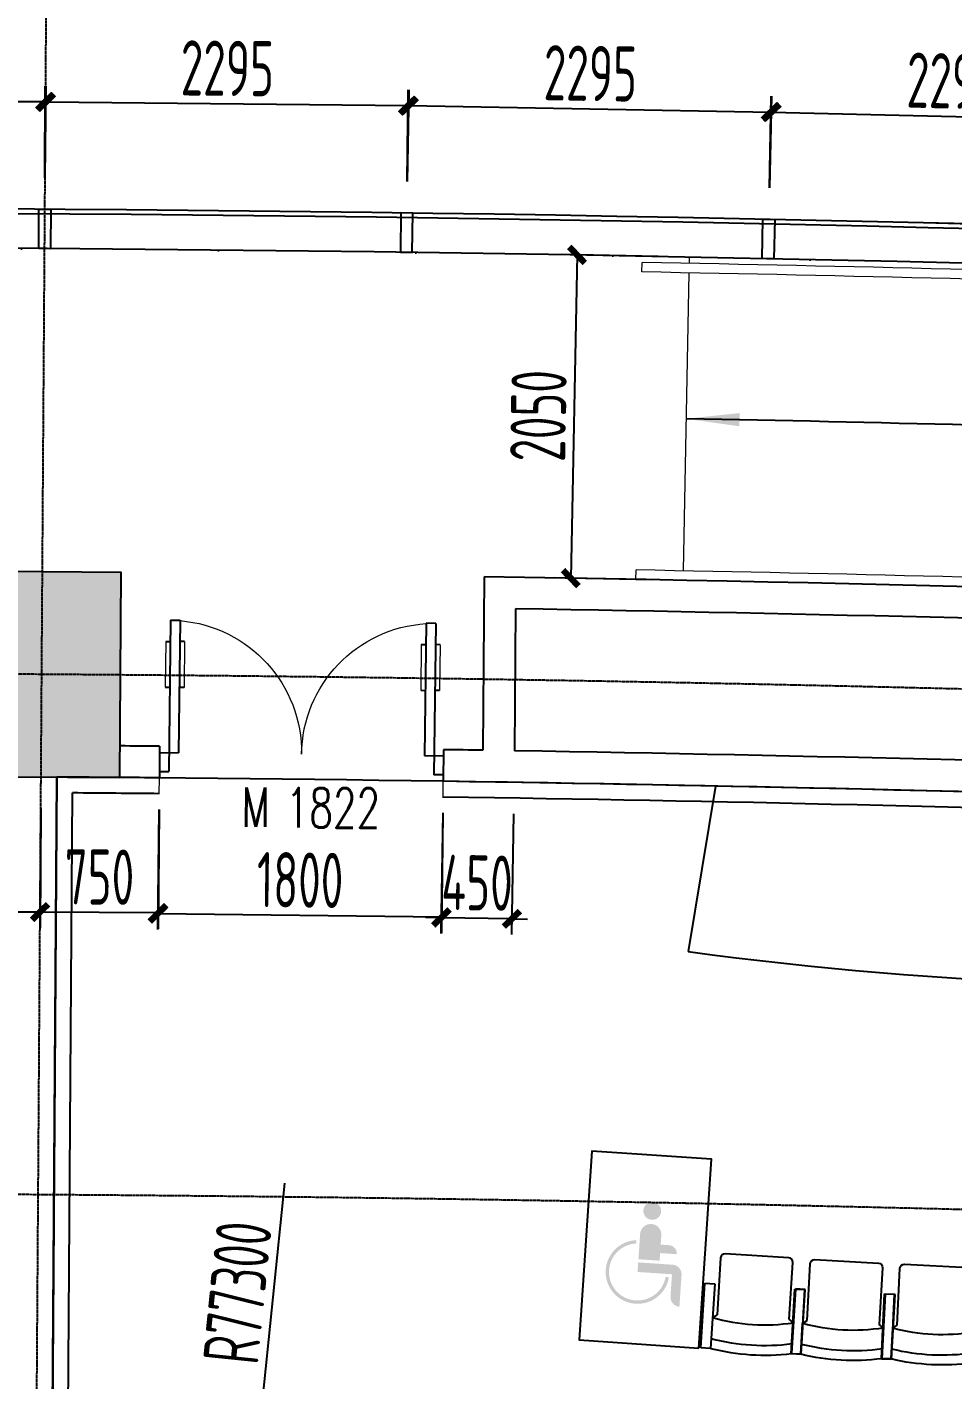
# Model space of a CAD drawing. Header units: millimetres. Extents: x 11639278 to 23698211, y -13072636 to -5537337.
# Drawn here: x 11780782 to 11786651, y -6381961 to -6373381 of the extents above; entities that cross this region are included whole.
import ezdxf
from ezdxf.enums import TextEntityAlignment as Align

# ---------------------------------------------------------------- set-up
doc = ezdxf.new("R2010")
doc.units = ezdxf.units.MM
doc.header["$LTSCALE"] = 10
for name, pattern in [('A2-RG-AXIS$0$CENTER', [2, 1.25, -0.25, 0.25, -0.25]), ('A2-RG-AXIS$0$DOTE', [2.42, 2, -0.2, 0.02, -0.2]), ('A2-RI-F1$0$DOT2', [0.125, 0, -0.125])]:
    doc.linetypes.add(name, pattern=pattern)
for name, color, linetype in [('A2-RB-F1$0$A-DIMS-100', 1, 'Continuous'), ('A2-RD-F1（少）$0$A-FURN-FIXT', 9, 'Continuous'), ('A2-RD-F1（少）$0$A-STRS', 50, 'Continuous'), ('A2-RD-F1（少）$0$an-door', 2, 'Continuous'), ('A2-RG-AXIS$0$A-GRID', 1, 'A2-RG-AXIS$0$CENTER'), ('A2-RI-F1$0$$0$AUDIT_D_120618114340-341', 1, 'Continuous'), ('A2-RI-F1$0$A-DOOR', 32, 'Continuous'), ('A2-RI-F1$0$A-FLOR-OTLN', 4, 'A2-RI-F1$0$DOT2'), ('A2-RI-F1$0$A-GLAZ', 140, 'Continuous'), ('A2-RI-F1$0$A-SYMB-DOOR', 4, 'Continuous'), ('A2-RI-F1$0$A-WALL', 7, 'Continuous'), ('A2-RI-F1$0$an-door', 2, 'Continuous'), ('A2-RI-F1$0$an-wndw-mull-v', 3, 'Continuous'), ('A2-RI-F1$0$WINDOW_TEXT', 7, 'Continuous'), ('A2-RS-F1$0$A-HATH-GRAY', 8, 'Continuous'), ('A2-RS-F1$0$A-WALL-CONC', 6, 'Continuous')]:
    doc.layers.add(name, color=color, linetype=linetype)
doc.layers.add('A2-RD-F1（少）$0$A-X-AREA', color=6, linetype='Continuous', plot=False)
doc.layers.add('A2-RI-F1$0$A-X-AREA', color=6, linetype='Continuous', plot=False)
for name, color, linetype, lineweight in [('A2-RD-F1（少）$0$A-Z410-G-Vhcl', 5, 'Continuous', 0), ('A2-RD-F1（少）$0$ECADI-PARCEL NAMES', 2, 'Continuous', 9), ('A2-RI-F1$0$A-FLOR-STRS', 2, 'Continuous', 5), ('A2-RI-F1$0$ECADI-PARCEL NAMES', 2, 'Continuous', 9)]:
    doc.layers.add(name, color=color, linetype=linetype, lineweight=lineweight)
doc.styles.add('A2-RB-F1$0$XD2008', font='hzs.shx', dxfattribs={"width": 0.7, "bigfont": 'hztxt.shx'})
doc.styles.add('A2-RI-F1$0$ECADI-TXT', font='simplex.shx', dxfattribs={"bigfont": 'hztxt.shx'})
doc.styles.add('A2-RI-F1$0$SIMPLEX', font='simplex.shx', dxfattribs={"width": 0.7})
doc.dimstyles.new('A2-RB-F1$0$XD100', dxfattribs={"dimscale": 100, "dimtxt": 3.5, "dimasz": 1.5, "dimexe": 1, "dimexo": 2, "dimgap": 0.5, "dimtad": 1, "dimdec": 0, "dimdsep": 46, "dimtxsty": 'A2-RB-F1$0$XD2008', "dimcen": 2.5, "dimclrt": 4, "dimaunit": 1, "dimadec": 0, "dimazin": 0, "dimtfac": 1, "dimtdec": 0, "dimtix": 1, "dimtmove": 1, "dimatfit": 3, "dimfxl": 0, "dimtolj": 1, "dimtzin": 0, "dimarcsym": 0})
doc.dimstyles.new('A2-RB-F1$0$XD100$0', dxfattribs={"dimscale": 100, "dimtxt": 3.5, "dimasz": 1, "dimexe": 1, "dimexo": 2, "dimgap": 0.5, "dimtad": 1, "dimdec": 0, "dimdsep": 46, "dimtxsty": 'A2-RB-F1$0$XD2008', "dimblk1": 'A2-RB-F1$0$_ArchTick', "dimblk2": 'A2-RB-F1$0$_ArchTick', "dimsah": 1, "dimcen": 2.5, "dimclrt": 4, "dimaunit": 1, "dimadec": 0, "dimazin": 0, "dimtfac": 1, "dimtdec": 0, "dimtix": 1, "dimtmove": 1, "dimatfit": 3, "dimfxl": 0, "dimtolj": 1, "dimtzin": 0, "dimarcsym": 0})

# ---------------------------------------------------------------- blocks, each defined once
blk = doc.blocks.new('A2-RG-AXIS')
at = {"layer": 'A2-RG-AXIS$0$A-GRID', "linetype": 'A2-RG-AXIS$0$DOTE'}
blk.add_line((11780668.1, -6408085.3), (11780940.3, -6367886.2), dxfattribs=at)
for radius in [323300, 316700, 313400]:
    blk.add_arc((11778730.7, -6694178.7), radius, 75.589285, 95.407644, dxfattribs=at)
blk = doc.blocks.new('A2-RB-F1$0$_ArchTick')
at = {"color": 0, "linetype": 'ByBlock', "const_width": 0.4}
blk.add_lwpolyline([(-0.5, -0.5), (0.5, 0.5)], dxfattribs=at)
blk = doc.blocks.new('*D1416')
at = {"layer": 'A2-RB-F1$0$A-DIMS-100', "color": 0, "lineweight": -2, "transparency": 16777216}
for p, q in [((11784781.9, -6374836), (11784168.5, -6374824)), ((11784268.5, -6374825.9), (11784228.4, -6376875.5)), ((11784741.8, -6376885.6), (11784128.4, -6376873.6))]:
    blk.add_line(p, q, dxfattribs=at)
at = {"layer": 'Defpoints', "color": 0, "transparency": 16777216}
for p in [(11784981.8, -6374839.9), (11784228.4, -6376875.5), (11784941.7, -6376889.5)]:
    blk.add_point(p, dxfattribs=at)
at = {"layer": 'A2-RB-F1$0$A-DIMS-100', "color": 0, "lineweight": -2, "transparency": 16777216, "xscale": 100, "yscale": 100, "zscale": 100}
for p, rotation in [((11784268.5, -6374825.9), 88.87856433069034), ((11784228.4, -6376875.5), 268.8785643306903)]:
    blk.add_blockref('A2-RB-F1$0$_ArchTick', p, dxfattribs=dict(at, rotation=rotation))
at = {"layer": 'A2-RB-F1$0$A-DIMS-100', "color": 4, "transparency": 16777216, "insert": (11784023.5, -6375846.3), "char_height": 350, "attachment_point": 5, "rotation": 88.87856, "style": 'A2-RB-F1$0$XD2008'}
blk.add_mtext('\\A1;2050', dxfattribs=at)
blk = doc.blocks.new('*D1250')
at = {"layer": 'A2-RB-F1$0$A-DIMS-100', "color": 0, "lineweight": -2, "transparency": 16777216}
for p, q in [((11780119.5, -6378331.8), (11780114.4, -6379087.8)), ((11780869.5, -6378336.9), (11780864.4, -6379092.9)), ((11780115.1, -6378987.8), (11780865.1, -6378992.9))]:
    blk.add_line(p, q, dxfattribs=at)
at = {"layer": 'Defpoints', "color": 0, "transparency": 16777216}
for p in [(11780120.9, -6378131.8), (11780870.9, -6378136.9), (11780865.1, -6378992.9)]:
    blk.add_point(p, dxfattribs=at)
at = {"layer": 'A2-RB-F1$0$A-DIMS-100', "color": 0, "lineweight": -2, "transparency": 16777216, "xscale": 100, "yscale": 100, "zscale": 100}
for p, rotation in [((11780115.1, -6378987.8), 179.6120103873821), ((11780865.1, -6378992.9), 359.6120103873821)]:
    blk.add_blockref('A2-RB-F1$0$_ArchTick', p, dxfattribs=dict(at, rotation=rotation))
at = {"layer": 'A2-RB-F1$0$A-DIMS-100', "color": 4, "transparency": 16777216, "insert": (11780491.6, -6378765.3), "char_height": 350, "attachment_point": 5, "rotation": 359.61201, "style": 'A2-RB-F1$0$XD2008'}
blk.add_mtext('\\A1;750', dxfattribs=at)
blk = doc.blocks.new('*D1251')
at = {"layer": 'A2-RB-F1$0$A-DIMS-100', "color": 0, "lineweight": -2, "transparency": 16777216}
for p, q in [((11781618.4, -6378341.9), (11781609, -6379104.1)), ((11783418.3, -6378364.1), (11783408.9, -6379126.3)), ((11783410.1, -6379026.3), (11781610.3, -6379004.1))]:
    blk.add_line(p, q, dxfattribs=at)
at = {"layer": 'Defpoints', "color": 0, "transparency": 16777216}
for p in [(11781620.9, -6378141.9), (11783420.8, -6378164.1), (11781610.3, -6379004.1)]:
    blk.add_point(p, dxfattribs=at)
at = {"layer": 'A2-RB-F1$0$A-DIMS-100', "color": 0, "lineweight": -2, "transparency": 16777216, "xscale": 100, "yscale": 100, "zscale": 100}
for p, rotation in [((11781610.3, -6379004.1), 179.2947592644856), ((11783410.1, -6379026.3), 359.2947592644855)]:
    blk.add_blockref('A2-RB-F1$0$_ArchTick', p, dxfattribs=dict(at, rotation=rotation))
at = {"layer": 'A2-RB-F1$0$A-DIMS-100', "color": 4, "transparency": 16777216, "insert": (11782513, -6378790.2), "char_height": 350, "attachment_point": 5, "rotation": 359.29476, "style": 'A2-RB-F1$0$XD2008'}
blk.add_mtext('\\A1;1800', dxfattribs=at)
blk = doc.blocks.new('*D1252')
at = {"layer": 'A2-RB-F1$0$A-DIMS-100', "color": 0, "lineweight": -2, "transparency": 16777216}
for p, q in [((11780869.3, -6378336.2), (11780863.5, -6379093.2)), ((11781619.3, -6378341.9), (11781613.5, -6379099)), ((11781614.3, -6378999), (11780864.3, -6378993.2))]:
    blk.add_line(p, q, dxfattribs=at)
at = {"layer": 'Defpoints', "color": 0, "transparency": 16777216}
for p in [(11780870.9, -6378136.2), (11781620.9, -6378141.9), (11780864.3, -6378993.2)]:
    blk.add_point(p, dxfattribs=at)
at = {"layer": 'A2-RB-F1$0$A-DIMS-100', "color": 0, "lineweight": -2, "transparency": 16777216, "xscale": 100, "yscale": 100, "zscale": 100}
for p, rotation in [((11780864.3, -6378993.2), 179.559196789138), ((11781614.3, -6378999), 359.559196789138)]:
    blk.add_blockref('A2-RB-F1$0$_ArchTick', p, dxfattribs=dict(at, rotation=rotation))
at = {"layer": 'A2-RB-F1$0$A-DIMS-100', "color": 4, "transparency": 16777216, "insert": (11781241, -6378771.1), "char_height": 350, "attachment_point": 5, "rotation": 359.5592, "style": 'A2-RB-F1$0$XD2008'}
blk.add_mtext('\\A1;750', dxfattribs=at)
blk = doc.blocks.new('*D1308')
at = {"layer": 'A2-RB-F1$0$A-DIMS-100', "color": 0, "lineweight": -2, "transparency": 16777216}
for p, q in [((11783417.6, -6378364.1), (11783405.7, -6379129.1)), ((11783865.7, -6378371), (11783853.8, -6379136.1)), ((11783407.3, -6379029.1), (11783307.3, -6379027.6)), ((11783855.4, -6379036.1), (11783407.3, -6379029.1)), ((11783855.4, -6379036.1), (11783955.4, -6379037.7))]:
    blk.add_line(p, q, dxfattribs=at)
at = {"layer": 'Defpoints', "color": 0, "transparency": 16777216}
for p in [(11783420.8, -6378164.1), (11783868.8, -6378171.1), (11783407.3, -6379029.1)]:
    blk.add_point(p, dxfattribs=at)
at = {"layer": 'A2-RB-F1$0$A-DIMS-100', "color": 0, "lineweight": -2, "transparency": 16777216, "xscale": 100, "yscale": 100, "zscale": 100}
for p, rotation in [((11783407.3, -6379029.1), 359.1087635103296), ((11783855.4, -6379036.1), 179.1087635103297)]:
    blk.add_blockref('A2-RB-F1$0$_ArchTick', p, dxfattribs=dict(at, rotation=rotation))
at = {"layer": 'A2-RB-F1$0$A-DIMS-100', "color": 4, "transparency": 16777216, "insert": (11783634.8, -6378807.7), "char_height": 350, "attachment_point": 5, "rotation": 359.10876, "style": 'A2-RB-F1$0$XD2008'}
blk.add_mtext('\\A1;450', dxfattribs=at)
blk = doc.blocks.new('*D891')
at = {"layer": 'A2-RB-F1$0$A-DIMS-100', "color": 0, "lineweight": -2, "transparency": 16777216}
for p, q in [((11780319.3, -6374532.2), (11780319.9, -6374432.2)), ((11780695.3, -6374534.7), (11780219.3, -6374531.5)), ((11780319.3, -6374532.2), (11780317.6, -6374782.1)), ((11780693.6, -6374784.7), (11780217.6, -6374781.5)), ((11780317.6, -6374782.1), (11780316.9, -6374882.1))]:
    blk.add_line(p, q, dxfattribs=at)
at = {"layer": 'Defpoints', "color": 0, "transparency": 16777216}
for p in [(11780895.3, -6374536.1), (11780317.6, -6374782.1), (11780893.6, -6374786)]:
    blk.add_point(p, dxfattribs=at)
at = {"layer": 'A2-RB-F1$0$A-DIMS-100', "color": 0, "lineweight": -2, "transparency": 16777216, "xscale": 100, "yscale": 100, "zscale": 100}
for p, rotation in [((11780319.3, -6374532.2), 269.6120103873504), ((11780317.6, -6374782.1), 89.61201038735042)]:
    blk.add_blockref('A2-RB-F1$0$_ArchTick', p, dxfattribs=dict(at, rotation=rotation))
at = {"layer": 'A2-RB-F1$0$A-DIMS-100', "color": 4, "transparency": 16777216, "insert": (11780093.4, -6374655.6), "char_height": 350, "attachment_point": 5, "rotation": 89.61201, "style": 'A2-RB-F1$0$XD2008'}
blk.add_mtext('\\A1;250', dxfattribs=at)
blk = doc.blocks.new('*D1081')
at = {"layer": 'A2-RB-F1$0$A-DIMS-100', "color": 0, "lineweight": -2, "transparency": 16777216}
blk.add_line((11782413.5, -6380712.2), (11782235.9, -6382444.8), dxfattribs=at)
at = {"layer": 'Defpoints', "color": 0, "transparency": 16777216}
for p in [(11790117.6, -6305527.5), (11782235.9, -6382444.8)]:
    blk.add_point(p, dxfattribs=at)
at = {"layer": 'A2-RB-F1$0$A-DIMS-100', "color": 0, "lineweight": -2, "transparency": 16777216, "xscale": 100, "yscale": 100, "zscale": 100, "rotation": 264.1493711769298}
blk.add_blockref('A2-RB-F1$0$_ArchTick', (11782235.9, -6382444.8), dxfattribs=at)
at = {"layer": 'A2-RB-F1$0$A-DIMS-100', "color": 4, "transparency": 16777216, "insert": (11782116.1, -6381406.3), "char_height": 350, "attachment_point": 5, "rotation": 84.14937, "style": 'A2-RB-F1$0$XD2008'}
blk.add_mtext('\\A1;R77300', dxfattribs=at)
blk = doc.blocks.new('*D955')
at = {"layer": 'A2-RB-F1$0$A-DIMS-100', "color": 0, "lineweight": -2, "transparency": 16777216}
for p, q in [((11778601, -6374328.7), (11778602.8, -6373748)), ((11780895.9, -6374336.1), (11780897.7, -6373755.3)), ((11780897.4, -6373855.3), (11778602.5, -6373848))]:
    blk.add_line(p, q, dxfattribs=at)
at = {"layer": 'Defpoints', "color": 0, "transparency": 16777216}
for p in [(11778602.5, -6373848), (11778600.4, -6374528.7), (11780895.3, -6374536.1)]:
    blk.add_point(p, dxfattribs=at)
at = {"layer": 'A2-RB-F1$0$A-DIMS-100', "color": 0, "lineweight": -2, "transparency": 16777216, "xscale": 100, "yscale": 100, "zscale": 100}
for p, rotation in [((11778602.5, -6373848), 179.8176883337981), ((11780897.4, -6373855.3), 359.8176883337981)]:
    blk.add_blockref('A2-RB-F1$0$_ArchTick', p, dxfattribs=dict(at, rotation=rotation))
at = {"layer": 'A2-RB-F1$0$A-DIMS-100', "color": 4, "transparency": 16777216, "insert": (11779750.7, -6373626.7), "char_height": 350, "attachment_point": 5, "rotation": 359.81769, "style": 'A2-RB-F1$0$XD2008'}
blk.add_mtext('\\A1;2295', dxfattribs=at)
blk = doc.blocks.new('*D963')
at = {"layer": 'A2-RB-F1$0$A-DIMS-100', "color": 0, "lineweight": -2, "transparency": 16777216}
for p, q in [((11780897.3, -6374336.1), (11780903.4, -6373755.4)), ((11780902.3, -6373855.4), (11783197.1, -6373879.1)), ((11783192.1, -6374359.8), (11783198.2, -6373779.2))]:
    blk.add_line(p, q, dxfattribs=at)
at = {"layer": 'Defpoints', "color": 0, "transparency": 16777216}
for p in [(11783197.1, -6373879.1), (11780895.3, -6374536.1), (11783190.1, -6374559.8)]:
    blk.add_point(p, dxfattribs=at)
at = {"layer": 'A2-RB-F1$0$A-DIMS-100', "color": 0, "lineweight": -2, "transparency": 16777216, "xscale": 100, "yscale": 100, "zscale": 100}
for p, rotation in [((11780902.3, -6373855.4), 179.4063324149305), ((11783197.1, -6373879.1), 359.4063324149305)]:
    blk.add_blockref('A2-RB-F1$0$_ArchTick', p, dxfattribs=dict(at, rotation=rotation))
at = {"layer": 'A2-RB-F1$0$A-DIMS-100', "color": 4, "transparency": 16777216, "insert": (11782052.1, -6373642.3), "char_height": 350, "attachment_point": 5, "rotation": 359.40633, "style": 'A2-RB-F1$0$XD2008'}
blk.add_mtext('\\A1;2295', dxfattribs=at)
blk = doc.blocks.new('*D964')
at = {"layer": 'A2-RB-F1$0$A-DIMS-100', "color": 0, "lineweight": -2, "transparency": 16777216}
for p, q in [((11783193.6, -6374359.9), (11783203.8, -6373779.2)), ((11785488.1, -6374400.1), (11785498.3, -6373819.5)), ((11783202, -6373879.2), (11785496.6, -6373919.5))]:
    blk.add_line(p, q, dxfattribs=at)
at = {"layer": 'Defpoints', "color": 0, "transparency": 16777216}
for p in [(11785496.6, -6373919.5), (11783190.1, -6374559.8), (11785484.6, -6374600.1)]:
    blk.add_point(p, dxfattribs=at)
at = {"layer": 'A2-RB-F1$0$A-DIMS-100', "color": 0, "lineweight": -2, "transparency": 16777216, "xscale": 100, "yscale": 100, "zscale": 100}
for p, rotation in [((11783202, -6373879.2), 178.994977841407), ((11785496.6, -6373919.5), 358.9949778414071)]:
    blk.add_blockref('A2-RB-F1$0$_ArchTick', p, dxfattribs=dict(at, rotation=rotation))
at = {"layer": 'A2-RB-F1$0$A-DIMS-100', "color": 4, "transparency": 16777216, "insert": (11784353.2, -6373674.4), "char_height": 350, "attachment_point": 5, "rotation": 358.99498, "style": 'A2-RB-F1$0$XD2008'}
blk.add_mtext('\\A1;2295', dxfattribs=at)
blk = doc.blocks.new('*D965')
at = {"layer": 'A2-RB-F1$0$A-DIMS-100', "color": 0, "lineweight": -2, "transparency": 16777216}
for p, q in [((11785489.6, -6374400.1), (11785503.9, -6373819.6)), ((11785501.5, -6373919.6), (11787795.7, -6373976.3)), ((11787783.8, -6374456.9), (11787798.1, -6373876.4))]:
    blk.add_line(p, q, dxfattribs=at)
at = {"layer": 'Defpoints', "color": 0, "transparency": 16777216}
for p in [(11787795.7, -6373976.3), (11785484.6, -6374600.1), (11787778.9, -6374656.8)]:
    blk.add_point(p, dxfattribs=at)
at = {"layer": 'A2-RB-F1$0$A-DIMS-100', "color": 0, "lineweight": -2, "transparency": 16777216, "xscale": 100, "yscale": 100, "zscale": 100}
for p, rotation in [((11785501.5, -6373919.6), 178.5836232675743), ((11787795.7, -6373976.3), 358.5836232675743)]:
    blk.add_blockref('A2-RB-F1$0$_ArchTick', p, dxfattribs=dict(at, rotation=rotation))
at = {"layer": 'A2-RB-F1$0$A-DIMS-100', "color": 4, "transparency": 16777216, "insert": (11786654.1, -6373723), "char_height": 350, "attachment_point": 5, "rotation": 358.58362, "style": 'A2-RB-F1$0$XD2008'}
blk.add_mtext('\\A1;2295', dxfattribs=at)
blk = doc.blocks.new('A2-RS-F1')
at = {"layer": 'A2-RS-F1$0$A-HATH-GRAY', "ltscale": 3}
h = blk.add_hatch(color=256, dxfattribs=at)
h.paths.add_polyline_path([(11790490.7, -6377046.5), (11789491.3, -6377010.6), (11789445.2, -6378310.2), (11790444.5, -6378345.7)], flags=16)
h.paths.add_polyline_path([(11794711.1, -6377235.6), (11794112.3, -6377197.1), (11794061, -6377995.6), (11794659.8, -6378034.1)], flags=0)
h.paths.add_polyline_path([(11794483.3, -6380778.7), (11793884.5, -6380740.2), (11793833.2, -6381538.6), (11794432, -6381577.1)], flags=0)
h.paths.add_polyline_path([(11793886.5, -6390060.6), (11793287.7, -6390022.1), (11793236.4, -6390820.5), (11793835.2, -6390859)], flags=0)
h.paths.add_polyline_path([(11793658.7, -6393603.7), (11793059.9, -6393565.2), (11793008.6, -6394363.6), (11793607.4, -6394402.1)], flags=0)
h.paths.add_polyline_path([(11789926.5, -6392936.5), (11788927.1, -6392900.6), (11788881, -6394200.2), (11789880.4, -6394235.7)], flags=16)
h.paths.add_polyline_path([(11781272, -6392739.2), (11780272, -6392732.1), (11780263.2, -6394032.4), (11781263.2, -6394039.2)], flags=16)
h.paths.add_polyline_path([(11772615.4, -6392790.7), (11771615.7, -6392812.3), (11771644.2, -6394112.4), (11772644, -6394090.4)], flags=16)
h.paths.add_polyline_path([(11771835.6, -6400549.4, 1), (11772735.6, -6400549.4, 1)])
h.paths.add_polyline_path([(11789601.8, -6400663.7, 1), (11788701.8, -6400663.7, 1)], flags=0)
h.paths.add_polyline_path([(11797125.5, -6401083.9, 1), (11798025.5, -6401083.9, 1)], flags=0)
h.paths.add_polyline_path([(11772266.5, -6376894.6), (11771266.7, -6376916.1), (11771295.3, -6378216.2), (11772295, -6378194.3)], flags=16)
h.paths.add_polyline_path([(11781379.7, -6376839.6), (11780379.7, -6376832.4), (11780370.9, -6378132.8), (11781370.9, -6378139.6)], flags=16)
h.paths.add_polyline_path([(11752826.5, -6385566), (11752029, -6385629.4), (11752187.6, -6387623.1), (11752985.1, -6387559.7)], flags=17)
h.paths.add_polyline_path([(11757362.8, -6385212.9), (11756565.3, -6385276.3), (11756723.9, -6387270.1), (11757521.2, -6387204.8)], flags=17)
h.paths.add_polyline_path([(11762965.1, -6393140.9), (11763031, -6394439.6), (11764029.7, -6394388.9), (11763963.9, -6393090.2)])
h.paths.add_polyline_path([(11793008.6, -6394363.6), (11793607.4, -6394402.1), (11793658.7, -6393603.7), (11793059.9, -6393565.2)], flags=17)
h.paths.add_polyline_path([(11793236.4, -6390820.5), (11793835.2, -6390859), (11793886.5, -6390060.6), (11793287.7, -6390022.1)], flags=17)
h.paths.add_polyline_path([(11793833.2, -6381538.6), (11794432, -6381577.1), (11794483.3, -6380778.7), (11793884.5, -6380740.2)], flags=17)
h.paths.add_polyline_path([(11794061, -6377995.6), (11794659.8, -6378034.1), (11794711.1, -6377235.6), (11794112.3, -6377197.1)], flags=17)
h.paths.add_polyline_path([(11762159.9, -6377261.3), (11762225.8, -6378560), (11763224.5, -6378509.3), (11763158.6, -6377210.6)], flags=17)
edge = h.paths.add_edge_path(flags=16)
edge.add_arc((11772285.6, -6400549.4), 450, 0, 360)
edge = h.paths.add_edge_path(flags=16)
edge.add_arc((11789151.8, -6400663.7), 450, 0, 360)
edge = h.paths.add_edge_path()
edge.add_arc((11763857, -6400855.6), 450, 0, 360)
edge = h.paths.add_edge_path(flags=17)
edge.add_arc((11797575.5, -6401083.9), 450, 0, 360)
edge = h.paths.add_edge_path()
edge.add_arc((11755440.6, -6401403.6), 450, 0, 360)
h.paths.add_polyline_path([(11756756.1, -6377586.7), (11756914.7, -6379580.4), (11756117.2, -6379643.9), (11755958.6, -6377650.1)], flags=17)
h.paths.add_polyline_path([(11757322.6, -6394796.6), (11758120, -6394731.3), (11758001.2, -6393237.8), (11757203.7, -6393301.3)])
h.paths.add_polyline_path([(11752786.3, -6395149.5), (11753583.8, -6395086), (11753449, -6393391.4), (11752651.5, -6393454.8)])
h.paths.add_polyline_path([(11751581, -6379997.1), (11752378.4, -6379933.7), (11752219.8, -6377940), (11751422.4, -6378003.4)])
edge = h.paths.add_edge_path()
edge.add_line((11771615.7, -6392812.7), (11771644.2, -6394112.4))
edge.add_line((11771644.2, -6394112.4), (11772644, -6394090.4))
edge.add_line((11772644, -6394090.4), (11772615.4, -6392790.7))
edge.add_line((11772615.4, -6392790.7), (11771615.7, -6392812.3))
edge.add_line((11780272, -6392732.4), (11780263.2, -6394032.4))
edge.add_line((11780263.2, -6394032.4), (11781263.2, -6394039.2))
edge.add_line((11781263.2, -6394039.2), (11781272, -6392739.2))
edge.add_line((11781272, -6392739.2), (11780272, -6392732.1))
edge.add_line((11788927.1, -6392901), (11788881, -6394200.2))
edge.add_line((11788881, -6394200.2), (11789880.4, -6394235.7))
edge.add_line((11789880.4, -6394235.7), (11789926.5, -6392936.5))
edge.add_line((11789926.5, -6392936.5), (11788927.1, -6392900.6))
edge.add_line((11789491.3, -6377011), (11789445.2, -6378310.2))
edge.add_line((11789445.2, -6378310.2), (11790444.5, -6378345.7))
edge.add_line((11790444.5, -6378345.7), (11790490.7, -6377046.5))
edge.add_line((11790490.7, -6377046.5), (11789491.3, -6377010.6))
edge.add_line((11780379.7, -6376832.8), (11780370.9, -6378132.8))
edge.add_line((11780370.9, -6378132.8), (11781370.9, -6378139.6))
edge.add_line((11781370.9, -6378139.6), (11781379.7, -6376839.6))
edge.add_line((11781379.7, -6376839.6), (11780379.7, -6376832.4))
edge.add_line((11771266.7, -6376916.5), (11771295.3, -6378216.2))
edge.add_line((11771295.3, -6378216.2), (11772295, -6378194.3))
edge.add_line((11772295, -6378194.3), (11772266.5, -6376894.6))
edge.add_line((11772266.5, -6376894.6), (11771266.7, -6376916.1))
edge.add_line((11756723.9, -6387270.1), (11757521.2, -6387204.8))
edge.add_line((11756565.3, -6385276.3), (11757362.8, -6385212.9))
edge.add_line((11756565.3, -6385276.3), (11756723.9, -6387270.1))
edge.add_line((11752187.6, -6387623.1), (11752985.1, -6387559.7))
edge.add_line((11752029, -6385629.4), (11752826.5, -6385566))
edge.add_line((11752029, -6385629.4), (11752187.6, -6387623.2))
edge.add_line((11752826.5, -6385566), (11752985.1, -6387559.7))
edge.add_line((11757362.2, -6385205.2), (11757521.2, -6387204.8))
edge = h.paths.add_edge_path()
edge.add_arc((11847549.5, -6408655.2), 450, 0, 360)
h.paths.add_polyline_path([(11818747.1, -6372607.5), (11817357.2, -6372439.1), (11817138.8, -6374225.8), (11818528.7, -6374394.2)])
h.paths.add_polyline_path([(11827964.2, -6373889.1), (11826579.8, -6373680.9), (11826310.1, -6375460.6), (11827694.6, -6375668.8)])
h.paths.add_polyline_path([(11837140.7, -6375434.8), (11835762.8, -6375187), (11835442.2, -6376958.2), (11836820.1, -6377206.1)])
h.paths.add_polyline_path([(11814457.2, -6396161.7), (11815846.9, -6396331.6), (11816041, -6394743.5), (11814651.4, -6394573.1)])
h.paths.add_polyline_path([(11851385, -6401917.5), (11850605.4, -6401737.8), (11850371.1, -6402710), (11851150.7, -6402889.7)])
h.paths.add_polyline_path([(11846959.8, -6400859), (11846180.2, -6400679.3), (11845945.9, -6401651.6), (11846725.5, -6401831.3)])
h.paths.add_polyline_path([(11841338.2, -6400630.1), (11839968.3, -6400341.3), (11840298.4, -6398775.8), (11841668.4, -6399064)])
h.paths.add_polyline_path([(11831505.8, -6398704), (11832883.4, -6398953.4), (11833168.4, -6397379), (11831790.9, -6397129.1)])
h.paths.add_polyline_path([(11822999.8, -6397310.5), (11824384, -6397520.2), (11824623.6, -6395938.3), (11823239.5, -6395728)])
h.paths.add_polyline_path([(11806985.1, -6395311.3), (11806188.5, -6395237.1), (11806299.9, -6394042), (11807096.4, -6394116.5)])
h.paths.add_polyline_path([(11800592, -6394828.7), (11801190.8, -6394867.2), (11801242.1, -6394068.8), (11800643.4, -6394030.3)])
h.paths.add_polyline_path([(11793008.6, -6394363.6), (11793607.4, -6394402.1), (11793658.7, -6393603.7), (11793059.9, -6393565.2)], flags=17)
h.paths.add_polyline_path([(11800819.8, -6391285.9), (11801418.6, -6391324.4), (11801469.9, -6390525.9), (11800871.2, -6390487.4)])
h.paths.add_polyline_path([(11793236.4, -6390820.5), (11793835.2, -6390859), (11793886.5, -6390060.6), (11793287.7, -6390022.1)], flags=17)
h.paths.add_polyline_path([(11853037, -6395063.6), (11853271.3, -6394091.4), (11852491.7, -6393911.7), (11852257.4, -6394883.9)])
h.paths.add_polyline_path([(11854911.5, -6387286.2), (11855145.9, -6386314), (11854366.3, -6386134.3), (11854131.9, -6387106.5)])
h.paths.add_polyline_path([(11846269, -6377243.5), (11844898.8, -6376956.1), (11844527.5, -6378717.4), (11845897.7, -6379004.7)])
h.paths.add_polyline_path([(11848611.8, -6394005), (11848846.2, -6393032.8), (11848066.6, -6392853.1), (11847832.2, -6393825.3)])
h.paths.add_polyline_path([(11850486.4, -6386227.4), (11850720.8, -6385255.2), (11849941.2, -6385075.5), (11849706.8, -6386047.7)])
h.paths.add_polyline_path([(11843712.1, -6384523.3), (11844299.2, -6384647.1), (11844423, -6384060), (11843835.9, -6383936.2)])
h.paths.add_polyline_path([(11842061.7, -6392351.2), (11842648.8, -6392475), (11842772.6, -6391887.9), (11842185.5, -6391764.1)])
h.paths.add_polyline_path([(11808357.4, -6373042.4), (11808954.8, -6373098.1), (11809029, -6372301.4), (11808431.6, -6372245.8)])
h.paths.add_polyline_path([(11793833.2, -6381538.6), (11794432, -6381577.1), (11794483.3, -6380778.7), (11793884.5, -6380740.2)], flags=17)
h.paths.add_polyline_path([(11801416.6, -6382004.6), (11802015.3, -6382043.1), (11802066.7, -6381244.7), (11801467.9, -6381206.2)])
h.paths.add_polyline_path([(11801644.4, -6378461.8), (11802243.1, -6378500.3), (11802294.5, -6377701.9), (11801695.7, -6377663.4)])
h.paths.add_polyline_path([(11794061, -6377995.6), (11794659.8, -6378034.1), (11794711.1, -6377235.6), (11794112.3, -6377197.1)], flags=17)
h.paths.add_polyline_path([(11808460.5, -6379479.9), (11807663.9, -6379405.7), (11807775.3, -6378210.6), (11808571.8, -6378285.1)])
edge = h.paths.add_edge_path(flags=16)
edge.add_arc((11772285.6, -6400549.4), 450, 0, 360)
edge = h.paths.add_edge_path(flags=17)
edge.add_arc((11789151.8, -6400663.7), 450, 0, 360)
edge = h.paths.add_edge_path(flags=17)
edge.add_arc((11797575.5, -6401083.9), 450, 0, 360)
edge = h.paths.add_edge_path()
edge.add_arc((11805983.7, -6401745.9), 450, 0, 360)
edge = h.paths.add_edge_path()
edge.add_arc((11814369.4, -6402649), 450, 0, 360)
edge = h.paths.add_edge_path()
edge.add_arc((11822725.7, -6403792.5), 450, 0, 360)
edge = h.paths.add_edge_path()
edge.add_arc((11831045.7, -6405175.5), 450, 0, 360)
edge = h.paths.add_edge_path()
edge.add_arc((11839322.6, -6406796.9), 450, 0, 360)
edge = h.paths.add_edge_path(flags=17)
edge.add_line((11771615.7, -6392812.7), (11771644.2, -6394112.4))
edge.add_line((11771644.2, -6394112.4), (11772644, -6394090.4))
edge.add_line((11772644, -6394090.4), (11772615.4, -6392790.7))
edge.add_line((11772615.4, -6392790.7), (11771615.7, -6392812.3))
edge.add_line((11780272, -6392732.4), (11780263.2, -6394032.4))
edge.add_line((11780263.2, -6394032.4), (11781263.2, -6394039.2))
edge.add_line((11781263.2, -6394039.2), (11781272, -6392739.2))
edge.add_line((11781272, -6392739.2), (11780272, -6392732.1))
edge.add_line((11788927.1, -6392901), (11788881, -6394200.2))
edge.add_line((11788881, -6394200.2), (11789880.4, -6394235.7))
edge.add_line((11789880.4, -6394235.7), (11789926.5, -6392936.5))
edge.add_line((11789926.5, -6392936.5), (11788927.1, -6392900.6))
edge.add_line((11789491.3, -6377011), (11789445.2, -6378310.2))
edge.add_line((11789445.2, -6378310.2), (11790444.5, -6378345.7))
edge.add_line((11790444.5, -6378345.7), (11790490.7, -6377046.5))
edge.add_line((11790490.7, -6377046.5), (11789491.3, -6377010.6))
edge.add_line((11780379.7, -6376832.8), (11780370.9, -6378132.8))
edge.add_line((11780370.9, -6378132.8), (11781370.9, -6378139.6))
edge.add_line((11781370.9, -6378139.6), (11781379.7, -6376839.6))
edge.add_line((11781379.7, -6376839.6), (11780379.7, -6376832.4))
edge.add_line((11771266.7, -6376916.5), (11771295.3, -6378216.2))
edge.add_line((11771295.3, -6378216.2), (11772295, -6378194.3))
edge.add_line((11772295, -6378194.3), (11772266.5, -6376894.6))
edge.add_line((11772266.5, -6376894.6), (11771266.7, -6376916.1))
edge = h.paths.add_edge_path()
edge.add_arc((11780719.5, -6400485.4), 450, 0, 360)
at = {"layer": 'A2-RS-F1$0$A-WALL-CONC', "ltscale": 3}
blk.add_lwpolyline([(11780379.7, -6376832.8), (11780370.9, -6378132.8), (11781370.9, -6378139.6), (11781379.7, -6376839.6), (11780379.7, -6376832.4)], dxfattribs=at)
blk = doc.blocks.new('A2-RI-F1$0$$DorLib2D$00000011')
for p, q in [((-0.4667, 0.4709), (-0.4667, -0.0625)), ((-0.4667, 0.4709), (-0.4333, 0.4709)), ((-0.4333, 0.4709), (-0.4333, 0.0042)), ((0.4333, 0.4709), (0.4333, 0.0042)), ((0.4667, 0.4709), (0.4333, 0.4709)), ((0.4667, 0.4709), (0.4667, -0.0625)), ((-0.4833, 0.3962), (-0.4667, 0.3962)), ((-0.4167, 0.3962), (-0.4333, 0.3962)), ((0.4167, 0.3962), (0.4333, 0.3962)), ((0.4833, 0.3962), (0.4667, 0.3962)), ((-0.4833, 0.2346), (-0.4667, 0.2346)), ((-0.4167, 0.2346), (-0.4333, 0.2346)), ((0.4167, 0.2346), (0.4333, 0.2346)), ((0.4833, 0.2346), (0.4667, 0.2346)), ((-0.5, 0.0042), (-0.4333, 0.0042)), ((-0.5, 0.0042), (-0.5, -0.0625)), ((0.5, 0.0042), (0.4333, 0.0042)), ((0.5, 0.0042), (0.5, -0.0625)), ((-0.5, -0.0625), (-0.4667, -0.0625)), ((0.5, -0.0625), (0.4667, -0.0625))]:
    blk.add_line(p, q)
at = {"lineweight": 13}
for p, q in [((-0.4833, 0.3962), (-0.4833, 0.2346)), ((-0.4167, 0.3962), (-0.4167, 0.2346)), ((0.4167, 0.3962), (0.4167, 0.2346)), ((0.4833, 0.3962), (0.4833, 0.2346))]:
    blk.add_line(p, q, dxfattribs=at)
for centre, start, end in [((-0.4667, 0.0042), 0, 85.904), ((0.4667, 0.0042), 94.096, 180)]:
    blk.add_arc(centre, 0.4667, start, end, dxfattribs=at)
blk = doc.blocks.new('A2-RI-F1$0$door-doublewing')
at = {"layer": 'A2-RI-F1$0$A-DOOR', "color": 4, "xscale": -0.9999999999999998, "rotation": 180}
blk.add_blockref('A2-RI-F1$0$$DorLib2D$00000011', (0, -0.0291), dxfattribs=at)
at = {"layer": 'A2-RI-F1$0$WINDOW_TEXT', "style": 'A2-RI-F1$0$SIMPLEX', "flags": 9}
blk.add_attdef('A', text='', height=1, dxfattribs=at).set_placement((0, 1.5), align=Align.MIDDLE)
blk = doc.blocks.new('A2-RI-F1$0$ECADI-TAG-DOOR')
blk = doc.blocks.new('A2-RI-F1$0$A$C047A065C')
at = {"layer": 'A2-RI-F1$0$an-wndw-mull-v'}
for points in [[(25415.5, 26617.8), (25417.1, 26867.8), (25492.1, 26867.3), (25490.5, 26617.3), (25415.5, 26617.8)], [(27783.4, 26593.3), (27786.9, 26843.2), (27711.9, 26844.3), (27708.4, 26594.3), (27783.4, 26593.3)], [(30001.3, 26554.4), (30006.5, 26804.3), (30081.5, 26802.7), (30076.2, 26552.8), (30001.3, 26554.4)]]:
    blk.add_lwpolyline(points, close=True, dxfattribs=at)
blk = doc.blocks.new('A2-RI-F1')
at = {"layer": 'A2-RI-F1$0$$0$AUDIT_D_120618114340-341'}
blk.add_arc((11778730.7, -6694178.7), 318375, 87.58305, 88.878564, dxfattribs=at)
at = {"layer": 'A2-RI-F1$0$$0$AUDIT_D_120618114340-341', "extrusion": (0, 0, -1)}
blk.add_solid([(-11785297.7, -6375912.9), (-11785299.2, -6375828.8), (-11784961.8, -6375864.7)], dxfattribs=at)
at = {"layer": 'A2-RI-F1$0$A-FLOR-OTLN', "ltscale": 1000}
blk.add_lwpolyline([(11814764.2, -6394127.4), (11817357.4, -6372440.5, -0.024943), (11849205.6, -6377886.4), (11848159.2, -6382228.1), (11851284.2, -6382919.5), (11850720.9, -6385256.6), (11855146, -6386315.4), (11851150.8, -6402891.1), (11849876.5, -6402592.9), (11848102.5, -6409766.8, 0.080418), (11754733.7, -6402413.9), (11754132.4, -6395046.4), (11752786.4, -6395150.9), (11751422.5, -6378004.8), (11756208, -6377631.7), (11756045.3, -6375586.8, -0.038938), (11805715.9, -6375922.1), (11805966.1, -6372030.7, -0.006016), (11817268.4, -6373184.4, -0.006016)], format="xyb", dxfattribs=at)
at = {"layer": 'A2-RI-F1$0$A-FLOR-STRS'}
for p, q in [((11784680, -6374933.7), (11784681.1, -6374873.7)), ((11784981.1, -6374879.4), (11784981.8, -6374839.9)), ((11784942.9, -6376829.5), (11784979.9, -6374939.4)), ((11784641.8, -6376883.6), (11784643, -6376823.8))]:
    blk.add_line(p, q, dxfattribs=at)
for centre, radius, start, end in [((11778749.3, -6693228.5), 318410, 87.5252, 88.932547), ((11778749.3, -6693228.5), 318350, 87.52519, 88.932558), ((11778711.1, -6695178.5), 318410, 87.533136, 88.932547)]:
    blk.add_arc(centre, radius, start, end, dxfattribs=at)
at = {"layer": 'A2-RI-F1$0$A-GLAZ'}
for radius, start, end in [(319650, 85.199218, 94.118073), (319620, 85.193734, 94.112654), (319400, 84.550659, 94.072888)]:
    blk.add_arc((11778730.7, -6694178.7), radius, start, end, dxfattribs=at)
at = {"layer": 'A2-RI-F1$0$A-WALL'}
for p, q in [((11783679.5, -6376867.3), (11783672.1, -6377967.3)), ((11783878.2, -6377070.5), (11783872.1, -6377971.1)), ((11781622.2, -6377941.9), (11781620.9, -6378141.9)), ((11783422.1, -6377963.5), (11783420.8, -6378164.1)), ((11780879.8, -6391586.4), (11780970.9, -6378137.2))]:
    blk.add_line(p, q, dxfattribs=at)
for centre, radius, start, end in [((11778730.7, -6694178.7), 317350, 86.139017, 89.106479), ((11778730.7, -6694178.7), 317150, 88.056923, 89.070028), ((11778730.7, -6694178.7), 316250, 89.476131, 89.521424), ((11778730.7, -6694178.7), 316250, 89.104721, 89.150016), ((11778729.6, -6694128.7), 316199.5, 88.056673, 89.068138), ((11778730.7, -6694178.7), 316050, 89.476045, 89.521367), ((11778729.6, -6694128.7), 315999.5, 87.224966, 89.149389)]:
    blk.add_arc(centre, radius, start, end, dxfattribs=at)
at = {"layer": 'A2-RI-F1$0$A-X-AREA'}
for points in [[(11850108.4, -6402699.1), (11851187.8, -6402951), (11855206.3, -6386278.4), (11850781.2, -6385219.6), (11851344.3, -6382881.6), (11848219.6, -6382189), (11849265.8, -6377848.6, 0.024996), (11817313.7, -6372383.5), (11817247, -6372928.9, 0.006331), (11805733, -6371757.5), (11805482.7, -6375649.8, 0.038927), (11755776, -6375354), (11755954.7, -6377600.2), (11751368.6, -6377957.4), (11752740.6, -6395204.6), (11753887.3, -6395115.2), (11754504.9, -6402683.7, -0.080928), (11848284.8, -6410068.7), (11850119.8, -6402650.4)], [(11817296.7, -6372934.6, 0.006358), (11805733, -6371757.5), (11805482.7, -6375649.8, 0.038927), (11755776, -6375354), (11755958.6, -6377650.1), (11751422.4, -6378003.4), (11752786.4, -6395150.9), (11753883.2, -6395065.3), (11754504.9, -6402683.7, -0.080928), (11848284.8, -6410068.7), (11850119.8, -6402650.4), (11851150.8, -6402891.1), (11855146, -6386315.4), (11850720.9, -6385256.6), (11851283.7, -6382919.4), (11848159.1, -6382226.8), (11849205.2, -6377886.3, 0.024918), (11817357.2, -6372439.1), (11817296.6, -6372935)]]:
    blk.add_lwpolyline(points, format="xyb", dxfattribs=at)
at = {"layer": 'A2-RI-F1$0$an-door'}
blk.add_line((11780980.5, -6391487.1), (11781070.2, -6378237.9), dxfattribs=at)
for centre, start, end in [((11778732.5, -6694128.8), 89.476168, 89.575996), ((11778729.6, -6694128.7), 87.243392, 89.149954)]:
    blk.add_arc(centre, 315899.5, start, end, dxfattribs=at)
at = {"layer": 'A2-RI-F1$0$ECADI-PARCEL NAMES'}
for p, q in [((11781620.6, -6378242.5), (11781621.5, -6378142.5)), ((11783419, -6378264.1), (11783420.5, -6378164.1))]:
    blk.add_line(p, q, dxfattribs=at)
for name, p in [('A2-RS-F1', (0, 0)), ('A2-RI-F1$0$A$C047A065C', (11755440.6, -6401403.6))]:
    blk.add_blockref(name, p)
at = {"layer": 'A2-RI-F1$0$A-DOOR', "xscale": 1799.999999996999, "yscale": 1799.999999996999, "zscale": 1799.999999996999, "rotation": 179.3019743030275}
blk.add_blockref('A2-RI-F1$0$door-doublewing', (11782521.5, -6378052.6), dxfattribs=at)
at = {"layer": 'A2-RI-F1$0$A-SYMB-DOOR'}
ref = blk.add_blockref('A2-RI-F1$0$ECADI-TAG-DOOR', (11782550.2, -6379181.9), dxfattribs=dict(at, xscale=99.999999999987, yscale=99.999999999987, zscale=99.999999999987, rotation=359.8772639329492))
ref.add_attrib('门窗主编号1', 'M', dxfattribs={"height": 250, "rotation": 359.87726, "style": 'A2-RI-F1$0$ECADI-TXT', "width": 0.7}).set_placement((11782321.8, -6378452.9), align=Align.RIGHT)
ref.add_attrib('门窗主编号2', '1822', (11782420.7, -6378457.4, 333.3), dxfattribs={"height": 250, "rotation": 359.87726, "style": 'A2-RI-F1$0$ECADI-TXT', "width": 0.7})
blk = doc.blocks.new('A2-RD-F1（少）$0$LEC-SEAT')
for p, q in [((-21, -0.88), (-23.25, -0.88)), ((-23.25, -0.88), (-23.25, -15.88)), ((-21, -0.88), (-21, -8.02)), ((-21, -15.88), (-21, -0.88)), ((-2.25, -0.88), (0, -0.88)), ((-2.25, -15.88), (-2.25, -0.88)), ((0, -0.88), (0, -15.88)), ((-21, -8.02), (-20, -8.74)), ((-20, -8.74), (-20, -21.94)), ((-2.25, -8.02), (-3.25, -8.74)), ((-3.25, -21.94), (-3.25, -8.74)), ((-23.25, -15.88), (-21, -15.88)), ((0, -15.88), (-2.25, -15.88)), ((-19, -22.94), (-4.25, -22.94))]:
    blk.add_line(p, q)
for centre, radius, start, end in [((-11.62, -50.6), 50.6, 79.3218, 100.6782), ((-11.62, -50.64), 48.39, 78.8293, 101.1707), ((-11.62, -50.78), 43.78, 77.6351, 102.3649), ((-19, -21.94), 1, 180, 270), ((-4.25, -21.94), 1, 270, 360)]:
    blk.add_arc(centre, radius, start, end)
blk = doc.blocks.new('*U1655')
at = {"layer": 'A2-RD-F1（少）$0$A-Z410-G-Vhcl', "extrusion": (0, 0, -1)}
h = blk.add_hatch(color=2, dxfattribs=at)
edge = h.paths.add_edge_path()
edge.add_arc((-0.0041, 0.039), 0.0082, 0, 360)
for points in [[(-0.0139, -0.0062), (0.0056, -0.0062), (0.0056, 0.0172, 1), (-0.0139, 0.0172), (-0.0139, 0.0086), (-0.0214, 0.0086, 0.414214), (-0.0293, 0.0008), (-0.0139, 0.0008)], [(0.0086, 0.0082, -2.078418), (-0.0205, -0.0208), (-0.0235, -0.0208, 2.108884), (0.0086, 0.0112)], [(-0.0261, -0.0179), (0.0056, -0.0179), (0.0056, -0.0091), (-0.0261, -0.0091, 0.414214), (-0.0349, -0.0179), (-0.0349, -0.0472, 0.414214), (-0.0261, -0.0384)]]:
    blk.add_hatch(color=2, dxfattribs=at).paths.add_polyline_path(points)
blk = doc.blocks.new('A2-RD-F1（少）')
at = {"layer": 'A2-RD-F1（少）$0$A-FURN-FIXT', "linetype": 'Continuous'}
blk.add_lwpolyline([(11785039.5, -6381758.2), (11785121.3, -6380561), (11784363.1, -6380509.1), (11784281.2, -6381706.3)], close=True, dxfattribs=at)
at = {"layer": 'A2-RD-F1（少）$0$A-STRS'}
blk.add_line((11785146.6, -6378194.4), (11784973.5, -6379244.4), dxfattribs=at)
blk.add_arc((11788223.3, -6355159.6), 24303.1, 262.31557, 273.81425, dxfattribs=at)
at = {"layer": 'A2-RD-F1（少）$0$A-X-AREA'}
blk.add_lwpolyline([(11780970.9, -6378137.2), (11780879.8, -6391586.4, -0.010155), (11793165.5, -6391923.2), (11794028.6, -6378499.8, 0.010336), (11780970.9, -6378137.2, 0.748491)], format="xyb", dxfattribs=at)
at = {"layer": 'A2-RD-F1（少）$0$an-door'}
blk.add_line((11780980.5, -6391487.1), (11781070.2, -6378237.9), dxfattribs=at)
for centre, start, end in [((11778732.5, -6694128.8), 89.476168, 89.575996), ((11778729.6, -6694128.7), 87.243392, 89.149954)]:
    blk.add_arc(centre, 315899.5, start, end, dxfattribs=at)
at = {"layer": 'A2-RD-F1（少）$0$ECADI-PARCEL NAMES'}
for p, q in [((11781620.6, -6378242.5), (11781621.5, -6378142.5)), ((11783419, -6378264.1), (11783420.5, -6378164.1))]:
    blk.add_line(p, q, dxfattribs=at)
at = {"layer": 'A2-RD-F1（少）$0$A-FURN-FIXT', "color": 2, "extrusion": (3.78016e-42, 5.53056e-41, -1), "xscale": -6898.552177697014, "yscale": 6898.552177847366, "zscale": 6898.552177799478, "rotation": 3.857150721155322}
blk.add_blockref('*U1655', (-11784699, -6381155.1), dxfattribs=at)
at = {"layer": 'A2-RD-F1（少）$0$A-FURN-FIXT', "linetype": 'Continuous'}
for p, xscale, yscale, zscale, rotation in [((11785052.2, -6381780.4), 27.37254901797544, 27.37254901797544, 27.37254901797544, 176.3956044613331), ((11786259.9, -6381853.3), -27.37254901960838, 27.37254901960838, 27.37254901960838, 176.8256044619152), ((11786832.9, -6381879.2), -27.37254901960912, 27.37254901960912, 27.37254901960838, 177.2556044619151)]:
    blk.add_blockref('A2-RD-F1（少）$0$LEC-SEAT', p, dxfattribs=dict(at, xscale=xscale, yscale=yscale, zscale=zscale, rotation=rotation))
blk = doc.blocks.new('A2-RB-F1')
at = {"layer": 'A2-RB-F1$0$A-DIMS-100'}
dim = blk.add_radius_dim(center=(11790117.6, -6305527.5), mpoint=(11782235.9, -6382444.8), text='R77300', dimstyle='A2-RB-F1$0$XD100', override={"dimasz": 1, "dimblk1": 'A2-RB-F1$0$_ArchTick', "dimblk2": 'A2-RB-F1$0$_ArchTick', "dimsah": 1}, dxfattribs=at)
dim.commit()
dim.dimension.update_dxf_attribs({"geometry": '*D1081', "text_midpoint": (11782340, -6381429.3), "dimtype": 132})
for p1, p2, distance, picture, middle in [((11780895.3, -6374536.1), (11778600.4, -6374528.7), -680.7, '*D955', (11779750.7, -6373626.7)), ((11780895.3, -6374536.1), (11783190.1, -6374559.8), 680.7, '*D963', (11782052.1, -6373642.3)), ((11783190.1, -6374559.8), (11785484.6, -6374600.1), 680.7, '*D964', (11784353.2, -6373674.4)), ((11785484.6, -6374600.1), (11787778.9, -6374656.8), 680.7, '*D965', (11786654.1, -6373723)), ((11780895.3, -6374536.1), (11780893.6, -6374786), -576, '*D891', (11780093.4, -6374655.6)), ((11784981.8, -6374839.9), (11784941.7, -6376889.5), -713.5, '*D1416', (11784023.5, -6375846.3)), ((11780120.9, -6378131.8), (11780870.9, -6378136.9), -856, '*D1250', (11780491.6, -6378765.3)), ((11781620.9, -6378141.9), (11780870.9, -6378136.2), 857.1, '*D1252', (11781241, -6378771.1)), ((11783420.8, -6378164.1), (11781620.9, -6378141.9), 862.2, '*D1251', (11782513, -6378790.2))]:
    dim = blk.add_aligned_dim(p1=p1, p2=p2, distance=distance, dimstyle='A2-RB-F1$0$XD100$0', dxfattribs=at)
    dim.commit()
    dim.dimension.update_dxf_attribs({"geometry": picture, "text_midpoint": middle})
dim = blk.add_aligned_dim(p1=(11783868.8, -6378171.1), p2=(11783420.8, -6378164.1), distance=865.2, text='450', dimstyle='A2-RB-F1$0$XD100$0', dxfattribs=at)
dim.commit()
dim.dimension.update_dxf_attribs({"geometry": '*D1308', "text_midpoint": (11783634.8, -6378807.7)})

msp = doc.modelspace()

# ---------------------------------------------------------------- block references
for name in ['A2-RI-F1', 'A2-RB-F1', 'A2-RG-AXIS', 'A2-RD-F1（少）', 'A2-RS-F1']:
    msp.add_blockref(name, (0, 0))

doc.saveas('drawing.dxf')
